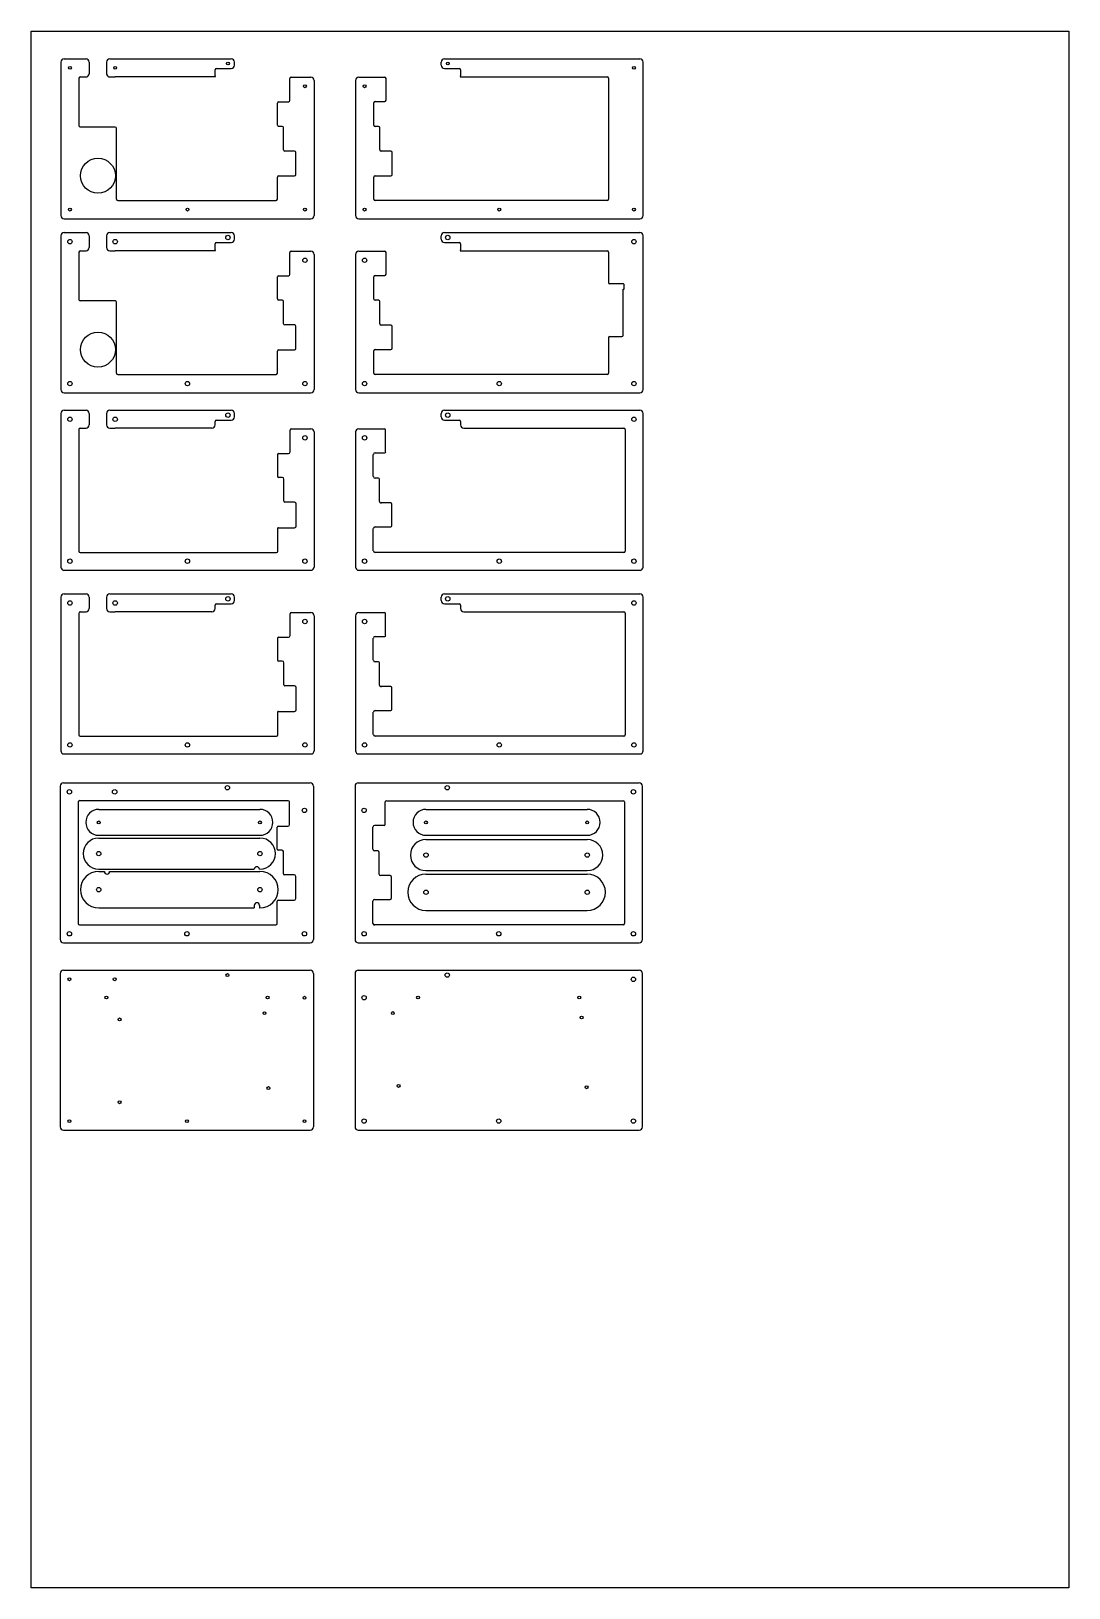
# Model space of a CAD drawing. Header units: millimetres. Extents: x 0 to 800, y 0 to 1200.
import ezdxf

# ---------------------------------------------------------------- set-up
doc = ezdxf.new("R2010")
doc.units = ezdxf.units.MM

msp = doc.modelspace()

# ---------------------------------------------------------------- linework, layer by layer
for p, q in [((0, 0), (0, 1200)), ((0, 1200), (800, 1200)), ((800, 1200), (800, 0)), ((22.9, 1176.2), (22.9, 1057.9)), ((25.4, 1178.7), (42.3, 1178.7)), ((44.8, 1176.2), (44.8, 1167.2)), ((58.1, 1176.2), (58.1, 1167.2)), ((60.6, 1178.7), (154.2, 1178.7)), ((156.7, 1173.7), (156.7, 1176.2)), ((316.2, 1173.7), (316.2, 1176.2)), ((318.7, 1178.7), (469.2, 1178.7)), ((471.7, 1057.9), (471.7, 1176.2)), ((37.9, 1164.7), (42.3, 1164.7)), ((60.6, 1164.7), (64.9, 1164.7)), ((142.2, 1164.7), (64.9, 1164.7)), ((141.9, 1165.5), (141.9, 1170.2)), ((142.9, 1171.2), (154.2, 1171.2)), ((200.4, 1164.5), (215.6, 1164.5)), ((252.6, 1164.5), (272.6, 1164.5)), ((318.7, 1171.2), (330, 1171.2)), ((330.7, 1164.7), (444.1, 1164.7)), ((331, 1170.2), (331, 1165.5)), ((36.9, 1163.7), (36.9, 1127.1)), ((199.4, 1146.6), (199.4, 1163.5)), ((218.1, 1162), (218.1, 1057.9)), ((250.1, 1162), (250.1, 1057.9)), ((273.6, 1146.7), (273.6, 1163.5)), ((445.1, 1163.7), (445.1, 1070.4)), ((189.8, 1127.6), (189.8, 1144.6)), ((190.8, 1145.6), (198.4, 1145.6)), ((264.1, 1127.5), (264.1, 1144.7)), ((265.1, 1145.7), (272.6, 1145.7)), ((64.9, 1126.1), (37.9, 1126.1)), ((65.9, 1070.4), (65.9, 1125.1)), ((193.6, 1126.6), (190.8, 1126.6)), ((194.6, 1108.6), (194.6, 1125.6)), ((267.8, 1126.5), (265.1, 1126.5)), ((268.8, 1108.5), (268.8, 1125.5)), ((203.1, 1107.6), (195.6, 1107.6)), ((204.1, 1089.4), (204.1, 1106.6)), ((277.3, 1107.5), (269.8, 1107.5)), ((278.3, 1089.5), (278.3, 1106.5)), ((189.8, 1070.4), (189.8, 1087.4)), ((190.8, 1088.4), (203.1, 1088.4)), ((264.1, 1070.4), (264.1, 1087.5)), ((265.1, 1088.5), (277.3, 1088.5)), ((66.9, 1069.4), (188.8, 1069.4)), ((444.1, 1069.4), (265.1, 1069.4)), ((25.4, 1055.4), (215.6, 1055.4)), ((25.4, 1044.7), (42.3, 1044.7)), ((60.6, 1044.7), (154.2, 1044.7)), ((252.6, 1055.4), (469.2, 1055.4)), ((318.7, 1044.7), (469.2, 1044.7)), ((22.9, 1042.2), (22.9, 923.8)), ((44.8, 1042.2), (44.8, 1033.2)), ((58.1, 1042.2), (58.1, 1033.2)), ((141.9, 1031.4), (141.9, 1036.1)), ((142.9, 1037.1), (154.2, 1037.1)), ((156.7, 1039.6), (156.7, 1042.2)), ((316.2, 1039.6), (316.2, 1042.2)), ((318.7, 1037.1), (330, 1037.1)), ((331, 1036.1), (331, 1031.4)), ((471.7, 923.8), (471.7, 1042.2)), ((36.9, 1029.7), (36.9, 993)), ((37.9, 1030.7), (42.3, 1030.7)), ((60.6, 1030.7), (64.9, 1030.7)), ((142.2, 1030.7), (64.9, 1030.7)), ((199.4, 1012.5), (199.4, 1029.4)), ((200.4, 1030.4), (215.6, 1030.4)), ((218.1, 1027.9), (218.1, 923.8)), ((250.1, 1027.9), (250.1, 923.8)), ((252.6, 1030.4), (272.6, 1030.4)), ((273.6, 1012.6), (273.6, 1029.4)), ((330.7, 1030.7), (444.1, 1030.7)), ((445.1, 1029.7), (445.1, 1006.2)), ((189.8, 993.6), (189.8, 1010.5)), ((190.8, 1011.5), (198.4, 1011.5)), ((264.1, 993.5), (264.1, 1010.6)), ((265.1, 1011.6), (272.6, 1011.6)), ((456.6, 1005.2), (446.1, 1005.2)), ((456.4, 965.7), (456.4, 1001)), ((456.5, 1001), (457.1, 1001)), ((457.1, 1001.1), (457.1, 1004.7)), ((64.9, 992), (37.9, 992)), ((65.9, 936.3), (65.9, 991)), ((193.6, 992.6), (190.8, 992.6)), ((194.6, 974.5), (194.6, 991.6)), ((267.8, 992.5), (265.1, 992.5)), ((268.8, 974.4), (268.8, 991.5)), ((203.1, 973.5), (195.6, 973.5)), ((204.1, 955.4), (204.1, 972.5)), ((277.3, 973.4), (269.8, 973.4)), ((278.3, 955.5), (278.3, 972.4)), ((445.1, 963.7), (445.1, 936.3)), ((446.1, 964.7), (455.4, 964.7)), ((189.8, 936.3), (189.8, 953.4)), ((190.8, 954.4), (203.1, 954.4)), ((264.1, 936.3), (264.1, 953.5)), ((265.1, 954.5), (277.3, 954.5)), ((66.9, 935.3), (188.8, 935.3)), ((444.1, 935.3), (265.1, 935.3)), ((25.4, 921.3), (215.6, 921.3)), ((252.6, 921.3), (469.2, 921.3)), ((22.9, 905.3), (22.9, 786.9)), ((25.4, 907.8), (42.3, 907.8)), ((44.8, 905.3), (44.8, 896.5)), ((58.1, 905.3), (58.1, 896.5)), ((60.6, 907.8), (154.2, 907.8)), ((142.9, 900.2), (154.2, 900.2)), ((156.7, 902.7), (156.7, 905.3)), ((316.2, 902.7), (316.2, 905.3)), ((318.7, 907.8), (469.2, 907.8)), ((318.7, 900.2), (330, 900.2)), ((471.7, 786.9), (471.7, 905.3)), ((36.7, 892.8), (36.7, 799.2)), ((37.9, 894), (42.3, 894)), ((60.6, 894), (64.9, 894)), ((139.4, 894), (64.9, 894)), ((141.9, 896.5), (141.9, 899.2)), ((199.6, 875.6), (199.6, 892.5)), ((200.6, 893.5), (215.6, 893.5)), ((218.1, 891), (218.1, 786.9)), ((250.1, 891), (250.1, 786.9)), ((252.6, 893.5), (272.3, 893.5)), ((273.3, 875.7), (273.3, 892.5)), ((331, 899.2), (331, 896.5)), ((333.5, 894), (456.9, 894)), ((457.9, 893), (457.9, 799.2)), ((190.1, 856.7), (190.1, 873.6)), ((190.8, 874.4), (198.4, 874.4)), ((263.8, 856.6), (263.8, 873.7)), ((265.1, 875), (272.6, 875)), ((193.6, 855.9), (190.8, 855.9)), ((194.9, 837.6), (194.9, 854.7)), ((267.8, 855.3), (265.1, 855.3)), ((268.6, 837.5), (268.6, 854.6)), ((203.1, 836.9), (195.6, 836.9)), ((204.4, 818.5), (204.4, 835.6)), ((277.3, 836.3), (269.8, 836.3)), ((278.1, 818.6), (278.1, 835.5)), ((190.1, 799.2), (190.1, 816.5)), ((190.8, 817.2), (203.1, 817.2)), ((263.8, 799.4), (263.8, 816.6)), ((265.1, 817.8), (277.3, 817.8)), ((37.7, 798.2), (189.1, 798.2)), ((456.9, 798.2), (265.1, 798.2)), ((25.4, 784.4), (215.6, 784.4)), ((252.6, 784.4), (469.2, 784.4)), ((22.9, 763.7), (22.9, 645.3)), ((25.4, 766.2), (42.3, 766.2)), ((44.8, 763.7), (44.8, 754.9)), ((58.1, 763.7), (58.1, 754.9)), ((60.6, 766.2), (154.2, 766.2)), ((141.9, 754.9), (141.9, 757.6)), ((142.9, 758.6), (154.2, 758.6)), ((156.7, 761.1), (156.7, 763.7)), ((316.2, 761.1), (316.2, 763.7)), ((318.7, 766.2), (469.2, 766.2)), ((318.7, 758.6), (330, 758.6)), ((331, 757.6), (331, 754.9)), ((471.7, 645.3), (471.7, 763.7)), ((36.7, 751.2), (36.7, 657.6)), ((37.9, 752.4), (42.3, 752.4)), ((60.6, 752.4), (64.9, 752.4)), ((139.4, 752.4), (64.9, 752.4)), ((199.6, 734), (199.6, 750.9)), ((200.6, 751.9), (215.6, 751.9)), ((218.1, 749.4), (218.1, 645.3)), ((250.1, 749.4), (250.1, 645.3)), ((252.6, 751.9), (272.3, 751.9)), ((273.3, 734.1), (273.3, 750.9)), ((333.5, 752.4), (456.9, 752.4)), ((457.9, 751.4), (457.9, 657.6)), ((190.1, 715.1), (190.1, 732)), ((190.8, 732.8), (198.4, 732.8)), ((263.8, 715), (263.8, 732.1)), ((265.1, 733.4), (272.6, 733.4)), ((193.6, 714.3), (190.8, 714.3)), ((194.9, 696), (194.9, 713.1)), ((267.8, 713.7), (265.1, 713.7)), ((268.6, 695.9), (268.6, 713)), ((203.1, 695.3), (195.6, 695.3)), ((204.4, 676.9), (204.4, 694)), ((277.3, 694.7), (269.8, 694.7)), ((278.1, 677), (278.1, 693.9)), ((190.1, 657.6), (190.1, 674.9)), ((190.8, 675.6), (203.1, 675.6)), ((263.8, 657.8), (263.8, 675)), ((265.1, 676.2), (277.3, 676.2)), ((37.7, 656.6), (189.1, 656.6)), ((456.9, 656.6), (265.1, 656.6)), ((25.4, 642.8), (215.6, 642.8)), ((252.6, 642.8), (469.2, 642.8)), ((22.5, 618.1), (22.5, 499.7)), ((25, 620.6), (215.2, 620.6)), ((217.7, 618.1), (217.7, 499.7)), ((249.7, 618.1), (249.7, 499.7)), ((252.2, 620.6), (468.8, 620.6)), ((471.3, 499.7), (471.3, 618.1)), ((36.3, 605.6), (36.3, 512)), ((198.2, 606.8), (37.5, 606.8)), ((52.1, 600.1), (176.4, 600.1)), ((199.2, 588.4), (199.2, 605.8)), ((272.9, 588.5), (272.9, 605.8)), ((273.9, 606.8), (456.5, 606.8)), ((304.4, 600.1), (428.7, 600.1)), ((457.5, 605.8), (457.5, 512)), ((52.1, 580.1), (176.4, 580.1)), ((52.1, 578), (56.5, 578)), ((56.5, 578), (176.4, 578)), ((189.7, 569.5), (189.7, 586.4)), ((190.5, 587.2), (198, 587.2)), ((263.4, 569.4), (263.4, 586.5)), ((264.7, 587.8), (272.2, 587.8)), ((304.4, 580.1), (428.7, 580.1)), ((304.4, 576.9), (428.7, 576.9)), ((193.2, 568.7), (190.5, 568.7)), ((194.5, 550.4), (194.5, 567.5)), ((267.4, 568.1), (264.7, 568.1)), ((268.2, 550.3), (268.2, 567.4)), ((52.1, 554), (172, 554)), ((52.1, 552.2), (56.5, 552.2)), ((60.5, 552.2), (176.4, 552.2)), ((176, 554), (176.4, 554)), ((304.4, 552.9), (428.7, 552.9)), ((202.7, 549.7), (195.2, 549.7)), ((204, 531.3), (204, 548.4)), ((276.9, 549.1), (269.4, 549.1)), ((277.7, 531.4), (277.7, 548.3)), ((304.4, 550.2), (428.7, 550.2)), ((189.7, 512), (189.7, 529.3)), ((190.5, 530), (202.7, 530)), ((263.4, 512.2), (263.4, 529.4)), ((264.7, 530.6), (276.9, 530.6)), ((52.1, 524.2), (172, 524.2)), ((172, 526.1), (172, 524.2)), ((176, 526.1), (176, 524.2)), ((176, 524.2), (176.4, 524.2)), ((304.4, 522.2), (428.3, 522.2)), ((428.3, 522.2), (428.7, 522.2)), ((37.3, 511), (188.7, 511)), ((456.5, 511), (264.7, 511)), ((25, 497.2), (215.2, 497.2)), ((252.2, 497.2), (468.8, 497.2)), ((22.5, 473.6), (22.5, 355.3)), ((25, 476.1), (215.2, 476.1)), ((217.7, 473.6), (217.7, 355.3)), ((249.7, 473.6), (249.7, 355.3)), ((252.2, 476.1), (468.8, 476.1)), ((471.3, 355.3), (471.3, 473.6)), ((25, 352.8), (215.2, 352.8)), ((252.2, 352.8), (468.8, 352.8)), ((800, 0), (0, 0))]:
    msp.add_line(p, q)
for centre, radius in [((151.7, 1175), 1.1), ((321.2, 1175), 1.1), ((29.9, 1171.7), 1.1), ((64.8, 1171.7), 1.1), ((464.7, 1171.7), 1.1), ((211.1, 1157.5), 1.1), ((257.1, 1157.5), 1.1), ((51.5, 1088.5), 13.5), ((29.9, 1062.4), 1.1), ((120.5, 1062.4), 1.1), ((211.1, 1062.4), 1.1), ((257.1, 1062.4), 1.1), ((360.9, 1062.4), 1.1), ((464.7, 1062.4), 1.1), ((29.9, 1037.7), 1.7), ((64.8, 1037.7), 1.7), ((151.7, 1040.9), 1.7), ((321.2, 1040.9), 1.7), ((464.7, 1037.7), 1.7), ((211.1, 1023.4), 1.7), ((257.1, 1023.4), 1.7), ((51.5, 954.5), 13.5), ((29.9, 928.3), 1.7), ((120.5, 928.3), 1.7), ((211.1, 928.3), 1.7), ((257.1, 928.3), 1.7), ((360.9, 928.3), 1.7), ((464.7, 928.3), 1.7), ((29.9, 900.8), 1.7), ((64.8, 900.8), 1.7), ((151.7, 904), 1.7), ((321.2, 904), 1.7), ((464.7, 900.8), 1.7), ((211.1, 886.5), 1.7), ((257.1, 886.5), 1.7), ((29.9, 791.4), 1.7), ((120.5, 791.4), 1.7), ((211.1, 791.4), 1.7), ((257.1, 791.4), 1.7), ((360.9, 791.4), 1.7), ((464.7, 791.4), 1.7), ((29.9, 759.2), 1.7), ((64.8, 759.2), 1.7), ((151.7, 762.4), 1.7), ((321.2, 762.4), 1.7), ((464.7, 759.2), 1.7), ((211.1, 744.9), 1.7), ((257.1, 744.9), 1.7), ((29.9, 649.8), 1.7), ((120.5, 649.8), 1.7), ((211.1, 649.8), 1.7), ((257.1, 649.8), 1.7), ((360.9, 649.8), 1.7), ((464.7, 649.8), 1.7), ((29.5, 613.6), 1.7), ((64.4, 613.6), 1.7), ((151.3, 616.8), 1.7), ((320.8, 616.8), 1.7), ((464.3, 613.6), 1.7), ((210.7, 599.3), 1.7), ((256.7, 599.3), 1.7), ((52.1, 590.1), 1.1), ((176.4, 590.1), 1.1), ((304.4, 590.1), 1.1), ((428.7, 590.1), 1.1), ((52.1, 566), 1.7), ((176.4, 566), 1.7), ((304.4, 564.9), 1.7), ((428.7, 564.9), 1.7), ((52.1, 538.2), 1.7), ((176.4, 538.2), 1.7), ((304.4, 536.2), 1.7), ((428.7, 536.2), 1.7), ((29.5, 504.2), 1.7), ((120.1, 504.2), 1.7), ((210.7, 504.2), 1.7), ((256.7, 504.2), 1.7), ((360.5, 504.2), 1.7), ((464.3, 504.2), 1.7), ((29.5, 469.1), 1.1), ((64.4, 469.1), 1.1), ((151.3, 472.4), 1.1), ((320.8, 472.4), 1.7), ((464.3, 469.1), 1.7), ((58, 455.1), 1.1), ((182.3, 455.1), 1.1), ((256.7, 454.9), 1.7), ((298.3, 455.1), 1.1), ((422.6, 455.1), 1.1), ((179.9, 443), 1.1), ((210.7, 454.9), 1.1), ((278.8, 443.1), 1.1), ((68.2, 438.2), 1.1), ((424.4, 439.7), 1.1), ((182.9, 385.3), 1.1), ((283.3, 386.9), 1.1), ((428.2, 385.9), 1.1), ((68.2, 374.3), 1.1), ((29.5, 359.8), 1.1), ((120.1, 359.8), 1.1), ((210.7, 359.8), 1.1), ((256.7, 359.8), 1.7), ((360.5, 359.8), 1.7), ((464.3, 359.8), 1.7)]:
    msp.add_circle(centre, radius)
for centre, radius, start, end in [((25.4, 1176.2), 2.5, 90, 180), ((42.3, 1176.2), 2.5, 0, 90), ((60.6, 1176.2), 2.5, 90, 180), ((154.2, 1176.2), 2.5, 0, 90), ((318.7, 1176.2), 2.5, 90, 180), ((469.2, 1176.2), 2.5, 0, 90), ((37.9, 1163.7), 1, 90, 180), ((42.3, 1167.2), 2.5, 270, 0), ((60.6, 1167.2), 2.5, 180, 270), ((142.9, 1170.2), 1, 90, 180), ((142.9, 1165.5), 1, 180, 228.5904), ((154.2, 1173.7), 2.5, 270, 0), ((200.4, 1163.5), 1, 90, 180), ((215.6, 1162), 2.5, 0, 90), ((252.6, 1162), 2.5, 90, 180), ((272.6, 1163.5), 1, 0, 90), ((318.7, 1173.7), 2.5, 180, 270), ((330, 1170.2), 1, 0, 90), ((330, 1165.5), 1, 311.4096, 0), ((444.1, 1163.7), 1, 0, 90), ((190.8, 1144.6), 1, 90, 180), ((198.4, 1146.6), 1, 270, 0), ((265.1, 1144.7), 1, 90, 180), ((272.6, 1146.7), 1, 270, 0), ((37.9, 1127.1), 1, 180, 270), ((64.9, 1125.1), 1, 0, 90), ((190.8, 1127.6), 1, 180, 270), ((193.6, 1125.6), 1, 0, 90), ((265.1, 1127.5), 1, 180, 270), ((267.8, 1125.5), 1, 0, 90), ((195.6, 1108.6), 1, 180, 270), ((203.1, 1106.6), 1, 0, 90), ((269.8, 1108.5), 1, 180, 270), ((277.3, 1106.5), 1, 0, 90), ((190.8, 1087.4), 1, 90, 180), ((203.1, 1089.4), 1, 270, 0), ((265.1, 1087.5), 1, 90, 180), ((277.3, 1089.5), 1, 270, 0), ((66.9, 1070.4), 1, 180, 270), ((188.8, 1070.4), 1, 270, 0), ((265.1, 1070.4), 1, 180, 270), ((444.1, 1070.4), 1, 270, 0), ((25.4, 1057.9), 2.5, 180, 270), ((215.6, 1057.9), 2.5, 270, 0), ((252.6, 1057.9), 2.5, 180, 270), ((469.2, 1057.9), 2.5, 270, 0), ((25.4, 1042.2), 2.5, 90, 180), ((42.3, 1042.2), 2.5, 0, 90), ((60.6, 1042.2), 2.5, 90, 180), ((154.2, 1042.2), 2.5, 0, 90), ((318.7, 1042.2), 2.5, 90, 180), ((469.2, 1042.2), 2.5, 0, 90), ((42.3, 1033.2), 2.5, 270, 0), ((60.6, 1033.2), 2.5, 180, 270), ((142.9, 1036.1), 1, 90, 180), ((154.2, 1039.6), 2.5, 270, 0), ((318.7, 1039.6), 2.5, 180, 270), ((330, 1036.1), 1, 0, 90), ((37.9, 1029.7), 1, 90, 180), ((142.9, 1031.4), 1, 180, 228.5904), ((200.4, 1029.4), 1, 90, 180), ((215.6, 1027.9), 2.5, 0, 90), ((252.6, 1027.9), 2.5, 90, 180), ((272.6, 1029.4), 1, 0, 90), ((330, 1031.4), 1, 311.4096, 0), ((444.1, 1029.7), 1, 0, 90), ((190.8, 1010.5), 1, 90, 180), ((198.4, 1012.5), 1, 270, 0), ((265.1, 1010.6), 1, 90, 180), ((272.6, 1012.6), 1, 270, 0), ((446.1, 1006.2), 1, 180, 270), ((456.5, 1001), 0.05, 90, 180), ((456.6, 1004.7), 0.5, 0, 90), ((457.1, 1001.1), 0.05, 270, 0), ((37.9, 993), 1, 180, 270), ((64.9, 991), 1, 0, 90), ((190.8, 993.6), 1, 180, 270), ((193.6, 991.6), 1, 0, 90), ((265.1, 993.5), 1, 180, 270), ((267.8, 991.5), 1, 0, 90), ((195.6, 974.5), 1, 180, 270), ((203.1, 972.5), 1, 0, 90), ((269.8, 974.4), 1, 180, 270), ((277.3, 972.4), 1, 0, 90), ((446.1, 963.7), 1, 90, 180), ((455.4, 965.7), 1, 270, 0), ((190.8, 953.4), 1, 90, 180), ((203.1, 955.4), 1, 270, 0), ((265.1, 953.5), 1, 90, 180), ((277.3, 955.5), 1, 270, 0), ((66.9, 936.3), 1, 180, 270), ((188.8, 936.3), 1, 270, 0), ((265.1, 936.3), 1, 180, 270), ((444.1, 936.3), 1, 270, 0), ((25.4, 923.8), 2.5, 180, 270), ((215.6, 923.8), 2.5, 270, 0), ((252.6, 923.8), 2.5, 180, 270), ((469.2, 923.8), 2.5, 270, 0), ((25.4, 905.3), 2.5, 90, 180), ((42.3, 905.3), 2.5, 0, 90), ((60.6, 905.3), 2.5, 90, 180), ((142.9, 899.2), 1, 90, 180), ((154.2, 905.3), 2.5, 0, 90), ((154.2, 902.7), 2.5, 270, 0), ((318.7, 905.3), 2.5, 90, 180), ((318.7, 902.7), 2.5, 180, 270), ((330, 899.2), 1, 0, 90), ((469.2, 905.3), 2.5, 0, 90), ((37.9, 892.8), 1.25, 90, 180), ((42.3, 896.5), 2.5, 270, 0), ((60.6, 896.5), 2.5, 180, 270), ((139.4, 896.5), 2.5, 270, 0), ((200.6, 892.5), 1, 90, 180), ((215.6, 891), 2.5, 0, 90), ((252.6, 891), 2.5, 90, 180), ((272.3, 892.5), 1, 0, 90), ((333.5, 896.5), 2.5, 180, 270), ((456.9, 893), 1, 0, 90), ((190.8, 873.6), 0.75, 90, 180), ((198.4, 875.6), 1.25, 270, 0), ((265.1, 873.7), 1.25, 90, 180), ((272.6, 875.7), 0.75, 270, 0), ((190.8, 856.7), 0.75, 180, 270), ((193.6, 854.7), 1.25, 0, 90), ((265.1, 856.6), 1.25, 180, 270), ((267.8, 854.6), 0.75, 0, 90), ((195.6, 837.6), 0.75, 180, 270), ((203.1, 835.6), 1.25, 0, 90), ((269.8, 837.5), 1.25, 180, 270), ((277.3, 835.5), 0.75, 0, 90), ((190.8, 816.5), 0.75, 90, 180), ((203.1, 818.5), 1.25, 270, 0), ((265.1, 816.6), 1.25, 90, 180), ((277.3, 818.6), 0.75, 270, 0), ((37.7, 799.2), 1, 180, 270), ((189.1, 799.2), 1, 270, 0), ((265.1, 799.4), 1.25, 180, 270), ((456.9, 799.2), 1, 270, 0), ((25.4, 786.9), 2.5, 180, 270), ((215.6, 786.9), 2.5, 270, 0), ((252.6, 786.9), 2.5, 180, 270), ((469.2, 786.9), 2.5, 270, 0), ((25.4, 763.7), 2.5, 90, 180), ((42.3, 763.7), 2.5, 0, 90), ((60.6, 763.7), 2.5, 90, 180), ((142.9, 757.6), 1, 90, 180), ((154.2, 763.7), 2.5, 0, 90), ((154.2, 761.1), 2.5, 270, 0), ((318.7, 763.7), 2.5, 90, 180), ((318.7, 761.1), 2.5, 180, 270), ((330, 757.6), 1, 0, 90), ((469.2, 763.7), 2.5, 0, 90), ((37.9, 751.2), 1.25, 90, 180), ((42.3, 754.9), 2.5, 270, 0), ((60.6, 754.9), 2.5, 180, 270), ((139.4, 754.9), 2.5, 270, 0), ((200.6, 750.9), 1, 90, 180), ((215.6, 749.4), 2.5, 0, 90), ((252.6, 749.4), 2.5, 90, 180), ((272.3, 750.9), 1, 0, 90), ((333.5, 754.9), 2.5, 180, 270), ((456.9, 751.4), 1, 0, 90), ((190.8, 732), 0.75, 90, 180), ((198.4, 734), 1.25, 270, 0), ((265.1, 732.1), 1.25, 90, 180), ((272.6, 734.1), 0.75, 270, 0), ((190.8, 715.1), 0.75, 180, 270), ((193.6, 713.1), 1.25, 0, 90), ((265.1, 715), 1.25, 180, 270), ((267.8, 713), 0.75, 0, 90), ((195.6, 696), 0.75, 180, 270), ((203.1, 694), 1.25, 0, 90), ((269.8, 695.9), 1.25, 180, 270), ((277.3, 693.9), 0.75, 0, 90), ((190.8, 674.9), 0.75, 90, 180), ((203.1, 676.9), 1.25, 270, 0), ((265.1, 675), 1.25, 90, 180), ((277.3, 677), 0.75, 270, 0), ((37.7, 657.6), 1, 180, 270), ((189.1, 657.6), 1, 270, 0), ((265.1, 657.8), 1.25, 180, 270), ((456.9, 657.6), 1, 270, 0), ((25.4, 645.3), 2.5, 180, 270), ((215.6, 645.3), 2.5, 270, 0), ((252.6, 645.3), 2.5, 180, 270), ((469.2, 645.3), 2.5, 270, 0), ((25, 618.1), 2.5, 90, 180), ((215.2, 618.1), 2.5, 0, 90), ((252.2, 618.1), 2.5, 90, 180), ((468.8, 618.1), 2.5, 0, 90), ((37.5, 605.6), 1.25, 90, 180), ((52.1, 590.1), 10, 90, 270), ((176.4, 590.1), 10, 270, 90), ((198.2, 605.8), 1, 0, 90), ((273.9, 605.8), 1, 90, 180), ((304.4, 590.1), 10, 90, 270), ((428.7, 590.1), 10, 270, 90), ((456.5, 605.8), 1, 0, 90), ((198, 588.4), 1.25, 270, 0), ((272.2, 588.5), 0.75, 270, 0), ((52.1, 566), 12, 90, 270), ((176.4, 566), 12, 270, 90), ((190.5, 586.4), 0.75, 90, 180), ((264.7, 586.5), 1.25, 90, 180), ((304.4, 564.9), 12, 90, 270), ((428.7, 564.9), 12, 270, 90), ((190.5, 569.5), 0.75, 180, 270), ((193.2, 567.5), 1.25, 0, 90), ((264.7, 569.4), 1.25, 180, 270), ((267.4, 567.4), 0.75, 0, 90), ((52.1, 538.2), 14, 90, 270), ((58.5, 552.2), 2, 180, 0), ((174, 553.9), 2, 3.6977, 176.3023), ((176.4, 538.2), 14, 270, 90), ((195.2, 550.4), 0.75, 180, 270), ((202.7, 548.4), 1.25, 0, 90), ((269.4, 550.3), 1.25, 180, 270), ((276.9, 548.3), 0.75, 0, 90), ((304.4, 536.2), 14, 90, 270), ((428.7, 536.2), 14, 270, 90), ((174, 526.1), 2, 0, 180), ((190.5, 529.3), 0.75, 90, 180), ((202.7, 531.3), 1.25, 270, 0), ((264.7, 529.4), 1.25, 90, 180), ((276.9, 531.4), 0.75, 270, 0), ((37.3, 512), 1, 180, 270), ((188.7, 512), 1, 270, 0), ((264.7, 512.2), 1.25, 180, 270), ((456.5, 512), 1, 270, 0), ((25, 499.7), 2.5, 180, 270), ((215.2, 499.7), 2.5, 270, 0), ((252.2, 499.7), 2.5, 180, 270), ((468.8, 499.7), 2.5, 270, 0), ((25, 473.6), 2.5, 90, 180), ((215.2, 473.6), 2.5, 0, 90), ((252.2, 473.6), 2.5, 90, 180), ((468.8, 473.6), 2.5, 0, 90), ((25, 355.3), 2.5, 180, 270), ((215.2, 355.3), 2.5, 270, 0), ((252.2, 355.3), 2.5, 180, 270), ((468.8, 355.3), 2.5, 270, 0)]:
    msp.add_arc(centre, radius, start, end)

doc.saveas('drawing.dxf')
